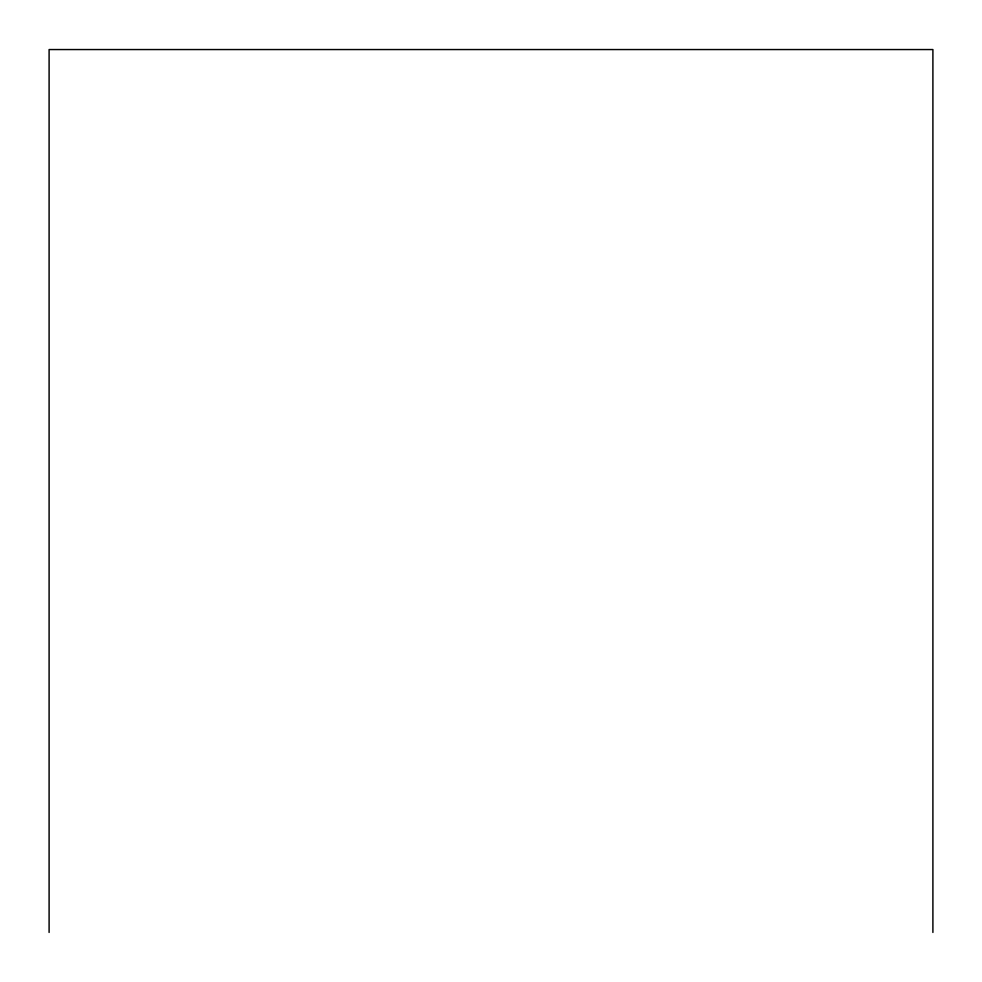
<?xml version="1.0" encoding="UTF-8"?>
<svg xmlns="http://www.w3.org/2000/svg" width="982" height="982" viewBox="0 0 982 982"><rect width="100%" height="100%" fill="white"/><g stroke="black" fill="none" stroke-linecap="round" stroke-linejoin="round"><path stroke-width="1.47" d="M932.9 932.446L932.9 49.554L49.1 49.554L49.1 932.446"/></g></svg>
